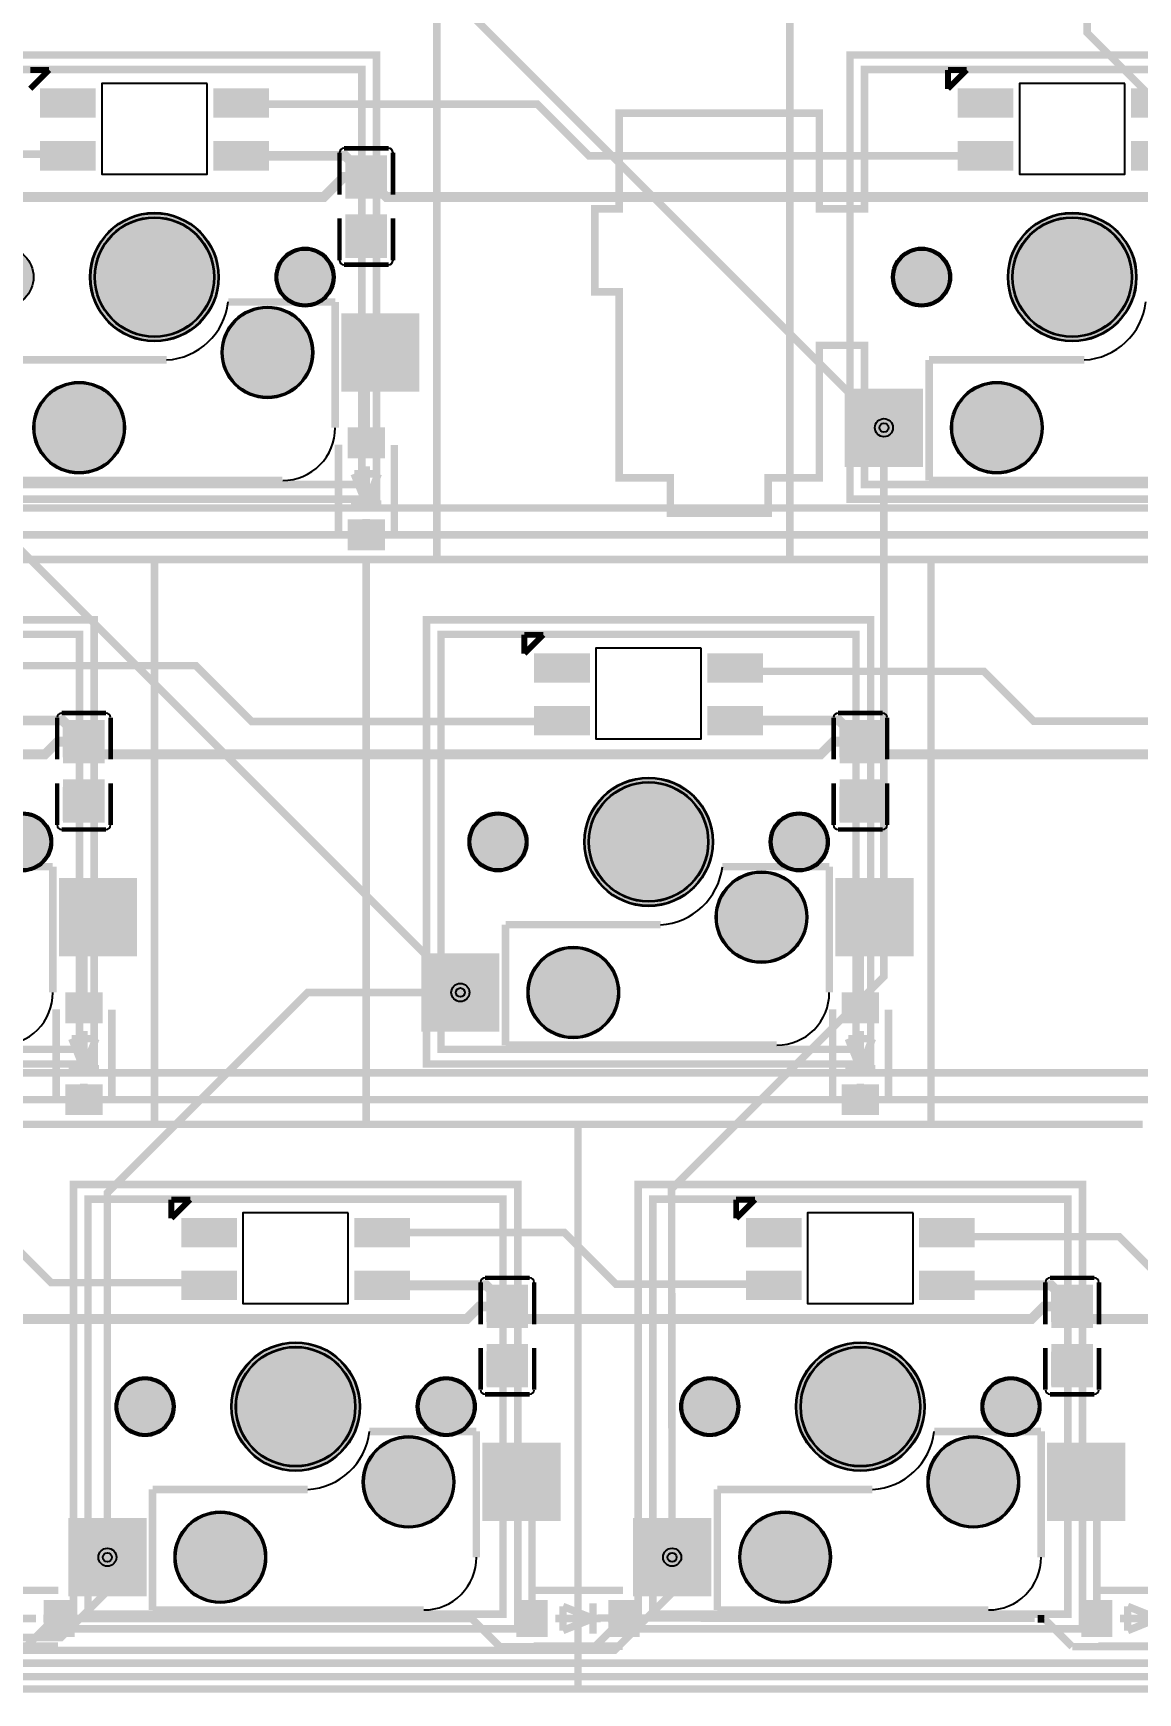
# Model space of a CAD drawing. Header units: millimetres. Extents: x 5 to 310, y -122 to -25.
# Drawn here: x 234 to 271.3, y -121.6 to -65.6 of the extents above; entities that cross this region are included whole.
import ezdxf

# ---------------------------------------------------------------- set-up
doc = ezdxf.new("R2010")
doc.units = ezdxf.units.MM
for name, color, linetype, true_color in [('BoardOutLine', 6, 'Continuous', 0xff00ff), ('BottomLayer', 5, 'Continuous', 0x0000ff), ('BottomPasteMaskLayer', 7, 'Continuous', 0x800000), ('BottomSilkLayer', 7, 'Continuous', 0x66cc33), ('BottomSolderMaskLayer', 7, 'Continuous', 0xaa00ff), ('Document', 7, 'Continuous', 0xffffff), ('Hole', 7, 'Continuous', 0x222222), ('Multi-Layer', 7, 'Continuous', 0xc0c0c0), ('TopLayer', 1, 'Continuous', 0xff0000), ('TopSilkLayer', 7, 'Continuous', 0xffcc00), ('TopSolderMaskLayer', 7, 'Continuous', 0x800080)]:
    doc.layers.add(name, color=color, linetype=linetype, true_color=true_color)

msp = doc.modelspace()

# ---------------------------------------------------------------- hatches: boundary and pattern name
at = {"layer": 'BottomLayer'}
for points in [[(234.321, -67.507), (236.099, -67.507), (236.099, -68.396), (234.321, -68.396)], [(240.163, -67.507), (241.941, -67.507), (241.941, -68.396), (240.163, -68.396)], [(265.278, -67.507), (267.056, -67.507), (267.056, -68.396), (265.278, -68.396)], [(271.12, -67.507), (272.898, -67.507), (272.898, -68.396), (271.12, -68.396)], [(234.321, -69.285), (236.099, -69.285), (236.099, -70.174), (234.321, -70.174)], [(240.163, -69.285), (241.941, -69.285), (241.941, -70.174), (240.163, -70.174)], [(265.278, -69.285), (267.056, -69.285), (267.056, -70.174), (265.278, -70.174)], [(271.12, -69.285), (272.898, -69.285), (272.898, -70.174), (271.12, -70.174)], [(245.949, -71.144), (244.599, -71.144), (244.599, -69.734), (245.949, -69.734)], [(245.949, -71.734), (244.599, -71.734), (244.599, -73.144), (245.949, -73.144)], [(244.481, -75.09), (247.021, -75.09), (247.021, -77.63), (244.481, -77.63)], [(261.468, -77.63), (264.008, -77.63), (264.008, -80.17), (261.468, -80.17)], [(245.874, -79.914), (245.874, -78.914), (244.674, -78.914), (244.674, -79.914)], [(245.874, -83.014), (245.874, -82.014), (244.674, -82.014), (244.674, -83.014)], [(250.99, -86.557), (252.768, -86.557), (252.768, -87.446), (250.99, -87.446)], [(256.832, -86.557), (258.61, -86.557), (258.61, -87.446), (256.832, -87.446)], [(250.99, -88.335), (252.768, -88.335), (252.768, -89.224), (250.99, -89.224)], [(256.832, -88.335), (258.61, -88.335), (258.61, -89.224), (256.832, -89.224)], [(236.424, -90.195), (235.074, -90.195), (235.074, -88.785), (236.424, -88.785)], [(262.619, -90.195), (261.269, -90.195), (261.269, -88.785), (262.619, -88.785)], [(236.424, -90.785), (235.074, -90.785), (235.074, -92.195), (236.424, -92.195)], [(262.619, -90.785), (261.269, -90.785), (261.269, -92.195), (262.619, -92.195)], [(234.955, -94.141), (237.495, -94.141), (237.495, -96.681), (234.955, -96.681)], [(261.15, -94.141), (263.69, -94.141), (263.69, -96.681), (261.15, -96.681)], [(247.18, -96.681), (249.72, -96.681), (249.72, -99.221), (247.18, -99.221)], [(236.349, -98.965), (236.349, -97.965), (235.149, -97.965), (235.149, -98.965)], [(262.544, -98.965), (262.544, -97.965), (261.344, -97.965), (261.344, -98.965)], [(236.349, -102.065), (236.349, -101.065), (235.149, -101.065), (235.149, -102.065)], [(262.544, -102.065), (262.544, -101.065), (261.344, -101.065), (261.344, -102.065)], [(239.083, -105.608), (240.861, -105.608), (240.861, -106.497), (239.083, -106.497)], [(244.925, -105.608), (246.703, -105.608), (246.703, -106.497), (244.925, -106.497)], [(258.134, -105.608), (259.912, -105.608), (259.912, -106.497), (258.134, -106.497)], [(263.976, -105.608), (265.754, -105.608), (265.754, -106.497), (263.976, -106.497)], [(239.083, -107.386), (240.861, -107.386), (240.861, -108.275), (239.083, -108.275)], [(244.925, -107.386), (246.703, -107.386), (246.703, -108.275), (244.925, -108.275)], [(258.134, -107.386), (259.912, -107.386), (259.912, -108.275), (258.134, -108.275)], [(263.976, -107.386), (265.754, -107.386), (265.754, -108.275), (263.976, -108.275)], [(250.712, -109.245), (249.362, -109.245), (249.362, -107.835), (250.712, -107.835)], [(269.763, -109.245), (268.413, -109.245), (268.413, -107.835), (269.763, -107.835)], [(250.712, -109.835), (249.362, -109.835), (249.362, -111.245), (250.712, -111.245)], [(269.763, -109.835), (268.413, -109.835), (268.413, -111.245), (269.763, -111.245)], [(249.243, -113.191), (251.783, -113.191), (251.783, -115.731), (249.243, -115.731)], [(268.294, -113.191), (270.834, -113.191), (270.834, -115.731), (268.294, -115.731)], [(235.273, -115.731), (237.813, -115.731), (237.813, -118.271), (235.273, -118.271)], [(254.324, -115.731), (256.864, -115.731), (256.864, -118.271), (254.324, -118.271)], [(235.418, -118.465), (234.418, -118.465), (234.418, -119.665), (235.418, -119.665)], [(251.368, -118.465), (250.368, -118.465), (250.368, -119.665), (251.368, -119.665)], [(254.468, -118.465), (253.468, -118.465), (253.468, -119.665), (254.468, -119.665)], [(270.419, -118.465), (269.419, -118.465), (269.419, -119.665), (270.419, -119.665)]]:
    msp.add_hatch(color=256, dxfattribs=at).paths.add_polyline_path(points)
at = {"layer": 'BottomPasteMaskLayer'}
for points in [[(234.321, -67.507), (236.099, -67.507), (236.099, -68.396), (234.321, -68.396)], [(240.163, -67.507), (241.941, -67.507), (241.941, -68.396), (240.163, -68.396)], [(265.278, -67.507), (267.056, -67.507), (267.056, -68.396), (265.278, -68.396)], [(271.12, -67.507), (272.898, -67.507), (272.898, -68.396), (271.12, -68.396)], [(234.321, -69.285), (236.099, -69.285), (236.099, -70.174), (234.321, -70.174)], [(240.163, -69.285), (241.941, -69.285), (241.941, -70.174), (240.163, -70.174)], [(265.278, -69.285), (267.056, -69.285), (267.056, -70.174), (265.278, -70.174)], [(271.12, -69.285), (272.898, -69.285), (272.898, -70.174), (271.12, -70.174)], [(245.894, -69.764), (244.614, -69.764), (244.564, -69.814), (244.564, -70.964), (244.614, -71.014), (245.024, -71.019), (245.024, -70.569), (245.474, -70.569), (245.474, -71.009), (245.894, -71.014), (245.944, -70.964), (245.944, -69.814)], [(245.894, -71.914), (245.474, -71.914), (245.474, -72.359), (245.024, -72.359), (245.024, -71.919), (244.614, -71.914), (244.564, -71.964), (244.564, -73.114), (244.614, -73.164), (245.894, -73.164), (245.944, -73.114), (245.944, -71.964)], [(244.481, -75.09), (247.021, -75.09), (247.021, -77.63), (244.481, -77.63)], [(261.468, -77.63), (264.008, -77.63), (264.008, -80.17), (261.468, -80.17)], [(245.874, -79.914), (245.874, -78.914), (244.674, -78.914), (244.674, -79.914)], [(245.874, -83.014), (245.874, -82.014), (244.674, -82.014), (244.674, -83.014)], [(250.99, -86.557), (252.768, -86.557), (252.768, -87.446), (250.99, -87.446)], [(256.832, -86.557), (258.61, -86.557), (258.61, -87.446), (256.832, -87.446)], [(250.99, -88.335), (252.768, -88.335), (252.768, -89.224), (250.99, -89.224)], [(256.832, -88.335), (258.61, -88.335), (258.61, -89.224), (256.832, -89.224)], [(236.369, -88.815), (235.089, -88.815), (235.039, -88.865), (235.039, -90.015), (235.089, -90.065), (235.499, -90.07), (235.499, -89.62), (235.949, -89.62), (235.949, -90.06), (236.369, -90.065), (236.419, -90.015), (236.419, -88.865)], [(262.564, -88.815), (261.284, -88.815), (261.234, -88.865), (261.234, -90.015), (261.284, -90.065), (261.694, -90.07), (261.694, -89.62), (262.144, -89.62), (262.144, -90.06), (262.564, -90.065), (262.614, -90.015), (262.614, -88.865)], [(236.369, -90.965), (235.949, -90.965), (235.949, -91.41), (235.499, -91.41), (235.499, -90.97), (235.089, -90.965), (235.039, -91.015), (235.039, -92.165), (235.089, -92.215), (236.369, -92.215), (236.419, -92.165), (236.419, -91.015)], [(262.564, -90.965), (262.144, -90.965), (262.144, -91.41), (261.694, -91.41), (261.694, -90.97), (261.284, -90.965), (261.234, -91.015), (261.234, -92.165), (261.284, -92.215), (262.564, -92.215), (262.614, -92.165), (262.614, -91.015)], [(234.955, -94.141), (237.495, -94.141), (237.495, -96.681), (234.955, -96.681)], [(261.15, -94.141), (263.69, -94.141), (263.69, -96.681), (261.15, -96.681)], [(247.18, -96.681), (249.72, -96.681), (249.72, -99.221), (247.18, -99.221)], [(236.349, -98.965), (236.349, -97.965), (235.149, -97.965), (235.149, -98.965)], [(262.544, -98.965), (262.544, -97.965), (261.344, -97.965), (261.344, -98.965)], [(236.349, -102.065), (236.349, -101.065), (235.149, -101.065), (235.149, -102.065)], [(262.544, -102.065), (262.544, -101.065), (261.344, -101.065), (261.344, -102.065)], [(239.083, -105.608), (240.861, -105.608), (240.861, -106.497), (239.083, -106.497)], [(244.925, -105.608), (246.703, -105.608), (246.703, -106.497), (244.925, -106.497)], [(258.134, -105.608), (259.912, -105.608), (259.912, -106.497), (258.134, -106.497)], [(263.976, -105.608), (265.754, -105.608), (265.754, -106.497), (263.976, -106.497)], [(239.083, -107.386), (240.861, -107.386), (240.861, -108.275), (239.083, -108.275)], [(244.925, -107.386), (246.703, -107.386), (246.703, -108.275), (244.925, -108.275)], [(258.134, -107.386), (259.912, -107.386), (259.912, -108.275), (258.134, -108.275)], [(263.976, -107.386), (265.754, -107.386), (265.754, -108.275), (263.976, -108.275)], [(250.657, -107.865), (249.377, -107.865), (249.327, -107.915), (249.327, -109.065), (249.377, -109.115), (249.787, -109.12), (249.787, -108.67), (250.237, -108.67), (250.237, -109.11), (250.657, -109.115), (250.707, -109.065), (250.707, -107.915)], [(269.707, -107.865), (268.428, -107.865), (268.377, -107.915), (268.377, -109.065), (268.428, -109.115), (268.838, -109.12), (268.838, -108.67), (269.288, -108.67), (269.288, -109.11), (269.707, -109.115), (269.758, -109.065), (269.758, -107.915)], [(250.657, -110.015), (250.237, -110.015), (250.237, -110.46), (249.787, -110.46), (249.787, -110.02), (249.377, -110.015), (249.327, -110.065), (249.327, -111.215), (249.377, -111.265), (250.657, -111.265), (250.707, -111.215), (250.707, -110.065)], [(269.707, -110.015), (269.288, -110.015), (269.288, -110.46), (268.838, -110.46), (268.838, -110.02), (268.428, -110.015), (268.377, -110.065), (268.377, -111.215), (268.428, -111.265), (269.707, -111.265), (269.758, -111.215), (269.758, -110.065)], [(249.243, -113.191), (251.783, -113.191), (251.783, -115.731), (249.243, -115.731)], [(268.294, -113.191), (270.834, -113.191), (270.834, -115.731), (268.294, -115.731)], [(235.273, -115.731), (237.813, -115.731), (237.813, -118.271), (235.273, -118.271)], [(254.324, -115.731), (256.864, -115.731), (256.864, -118.271), (254.324, -118.271)], [(235.418, -118.465), (234.418, -118.465), (234.418, -119.665), (235.418, -119.665)], [(251.368, -118.465), (250.368, -118.465), (250.368, -119.665), (251.368, -119.665)], [(254.468, -118.465), (253.468, -118.465), (253.468, -119.665), (254.468, -119.665)], [(270.419, -118.465), (269.419, -118.465), (269.419, -119.665), (270.419, -119.665)]]:
    msp.add_hatch(color=256, dxfattribs=at).paths.add_polyline_path(points)
at = {"layer": 'BottomSolderMaskLayer'}
for points in [[(234.27, -67.456), (236.149, -67.456), (236.149, -68.447), (234.27, -68.447)], [(240.112, -67.456), (241.991, -67.456), (241.991, -68.447), (240.112, -68.447)], [(265.227, -67.456), (267.106, -67.456), (267.106, -68.447), (265.227, -68.447)], [(271.069, -67.456), (272.948, -67.456), (272.948, -68.447), (271.069, -68.447)], [(234.27, -69.234), (236.149, -69.234), (236.149, -70.225), (234.27, -70.225)], [(240.112, -69.234), (241.991, -69.234), (241.991, -70.225), (240.112, -70.225)], [(265.227, -69.234), (267.106, -69.234), (267.106, -70.225), (265.227, -70.225)], [(271.069, -69.234), (272.948, -69.234), (272.948, -70.225), (271.069, -70.225)], [(245.974, -71.171), (244.575, -71.171), (244.575, -69.708), (245.974, -69.708)], [(235.955, -73.82, 1), (240.306, -73.82, 1)], [(266.912, -73.82, 1), (271.263, -73.82, 1)], [(245.974, -71.708), (244.575, -71.708), (244.575, -73.171), (245.974, -73.171)], [(232.05, -73.82, 1), (234.051, -73.82, 1)], [(242.21, -73.82, 1), (244.211, -73.82, 1)], [(263.007, -73.82, 1), (265.008, -73.82, 1)], [(240.39, -76.36, 1), (243.491, -76.36, 1)], [(244.43, -75.04), (247.071, -75.04), (247.071, -77.681), (244.43, -77.681)], [(234.04, -78.9, 1), (237.141, -78.9, 1)], [(261.417, -77.58), (264.058, -77.58), (264.058, -80.221), (261.417, -80.221)], [(264.997, -78.9, 1), (268.098, -78.9, 1)], [(245.905, -79.936), (245.905, -78.893), (244.644, -78.893), (244.644, -79.936)], [(245.905, -83.035), (245.905, -81.993), (244.644, -81.993), (244.644, -83.035)], [(250.939, -86.507), (252.818, -86.507), (252.818, -87.497), (250.939, -87.497)], [(256.781, -86.507), (258.661, -86.507), (258.661, -87.497), (256.781, -87.497)], [(250.939, -88.285), (252.818, -88.285), (252.818, -89.275), (250.939, -89.275)], [(256.781, -88.285), (258.661, -88.285), (258.661, -89.275), (256.781, -89.275)], [(236.449, -90.221), (235.05, -90.221), (235.05, -88.758), (236.449, -88.758)], [(262.643, -90.221), (261.244, -90.221), (261.244, -88.758), (262.643, -88.758)], [(236.449, -90.758), (235.05, -90.758), (235.05, -92.221), (236.449, -92.221)], [(252.624, -92.871, 1), (256.975, -92.871, 1)], [(262.643, -90.758), (261.244, -90.758), (261.244, -92.221), (262.643, -92.221)], [(232.685, -92.871, 1), (234.686, -92.871, 1)], [(248.719, -92.871, 1), (250.72, -92.871, 1)], [(258.879, -92.871, 1), (260.88, -92.871, 1)], [(257.059, -95.411, 1), (260.16, -95.411, 1)], [(234.905, -94.09), (237.546, -94.09), (237.546, -96.732), (234.905, -96.732)], [(261.099, -94.09), (263.741, -94.09), (263.741, -96.732), (261.099, -96.732)], [(247.129, -96.63), (249.77, -96.63), (249.77, -99.272), (247.129, -99.272)], [(250.709, -97.951, 1), (253.81, -97.951, 1)], [(236.38, -98.986), (236.38, -97.944), (235.119, -97.944), (235.119, -98.986)], [(262.574, -98.986), (262.574, -97.944), (261.313, -97.944), (261.313, -98.986)], [(236.38, -102.086), (236.38, -101.044), (235.119, -101.044), (235.119, -102.086)], [(262.574, -102.086), (262.574, -101.044), (261.313, -101.044), (261.313, -102.086)], [(239.032, -105.557), (240.912, -105.557), (240.912, -106.548), (239.032, -106.548)], [(244.874, -105.557), (246.754, -105.557), (246.754, -106.548), (244.874, -106.548)], [(258.083, -105.557), (259.962, -105.557), (259.962, -106.548), (258.083, -106.548)], [(263.925, -105.557), (265.804, -105.557), (265.804, -106.548), (263.925, -106.548)], [(239.032, -107.335), (240.912, -107.335), (240.912, -108.326), (239.032, -108.326)], [(244.874, -107.335), (246.754, -107.335), (246.754, -108.326), (244.874, -108.326)], [(258.083, -107.335), (259.962, -107.335), (259.962, -108.326), (258.083, -108.326)], [(263.925, -107.335), (265.804, -107.335), (265.804, -108.326), (263.925, -108.326)], [(250.736, -109.272), (249.338, -109.272), (249.338, -107.808), (250.736, -107.808)], [(269.787, -109.272), (268.388, -109.272), (268.388, -107.808), (269.787, -107.808)], [(240.718, -111.921, 1), (245.068, -111.921, 1)], [(250.736, -109.809), (249.338, -109.809), (249.338, -111.272), (250.736, -111.272)], [(259.768, -111.921, 1), (264.119, -111.921, 1)], [(269.787, -109.809), (268.388, -109.809), (268.388, -111.272), (269.787, -111.272)], [(236.813, -111.921, 1), (238.813, -111.921, 1)], [(246.973, -111.921, 1), (248.973, -111.921, 1)], [(255.863, -111.921, 1), (257.864, -111.921, 1)], [(266.023, -111.921, 1), (268.024, -111.921, 1)], [(245.153, -114.461, 1), (248.253, -114.461, 1)], [(264.203, -114.461, 1), (267.304, -114.461, 1)], [(249.192, -113.141), (251.834, -113.141), (251.834, -115.782), (249.192, -115.782)], [(268.243, -113.141), (270.884, -113.141), (270.884, -115.782), (268.243, -115.782)], [(235.222, -115.681), (237.864, -115.681), (237.864, -118.322), (235.222, -118.322)], [(238.803, -117.001, 1), (241.903, -117.001, 1)], [(254.273, -115.681), (256.914, -115.681), (256.914, -118.322), (254.273, -118.322)], [(257.853, -117.001, 1), (260.954, -117.001, 1)], [(235.443, -118.44), (234.392, -118.44), (234.392, -119.691), (235.443, -119.691)], [(251.394, -118.44), (250.343, -118.44), (250.343, -119.691), (251.394, -119.691)], [(254.494, -118.44), (253.443, -118.44), (253.443, -119.691), (254.494, -119.691)], [(270.444, -118.44), (269.394, -118.44), (269.394, -119.691), (270.444, -119.691)]]:
    msp.add_hatch(color=256, dxfattribs=at).paths.add_polyline_path(points)
at = {"layer": 'Document'}
for points in [[(244.838, -79.493), (245.727, -79.493), (245.727, -79.239), (244.838, -79.239)], [(245.401, -79.821), (245.401, -78.932), (245.147, -78.932), (245.147, -79.821)], [(245.401, -82.869), (245.401, -81.98), (245.147, -81.98), (245.147, -82.869)], [(235.313, -98.543), (236.202, -98.543), (236.202, -98.289), (235.313, -98.289)], [(235.876, -98.872), (235.876, -97.983), (235.622, -97.983), (235.622, -98.872)], [(261.507, -98.543), (262.396, -98.543), (262.396, -98.289), (261.507, -98.289)], [(262.071, -98.872), (262.071, -97.983), (261.817, -97.983), (261.817, -98.872)], [(235.876, -101.92), (235.876, -101.031), (235.622, -101.031), (235.622, -101.92)], [(262.071, -101.92), (262.071, -101.031), (261.817, -101.031), (261.817, -101.92)], [(250.947, -119.502), (250.947, -118.613), (250.693, -118.613), (250.693, -119.502)], [(269.997, -119.502), (269.997, -118.613), (269.743, -118.613), (269.743, -119.502)], [(235.273, -118.938), (234.384, -118.938), (234.384, -119.192), (235.273, -119.192)], [(251.275, -118.938), (250.386, -118.938), (250.386, -119.192), (251.275, -119.192)], [(254.323, -118.938), (253.434, -118.938), (253.434, -119.192), (254.323, -119.192)], [(270.326, -118.938), (269.437, -118.938), (269.437, -119.192), (270.326, -119.192)]]:
    msp.add_hatch(color=256, dxfattribs=at).paths.add_polyline_path(points)
at = {"layer": 'Multi-Layer'}
for points in [[(235.981, -73.82, 1), (240.281, -73.82, 1)], [(266.938, -73.82, 1), (271.238, -73.82, 1)], [(242.236, -73.82, 1), (244.186, -73.82, 1)], [(263.033, -73.82, 1), (264.983, -73.82, 1)], [(240.416, -76.36, 1), (243.466, -76.36, 1)], [(234.066, -78.9, 1), (237.116, -78.9, 1)], [(265.023, -78.9, 1), (268.073, -78.9, 1)], [(252.65, -92.871, 1), (256.95, -92.871, 1)], [(232.71, -92.871, 1), (234.66, -92.871, 1)], [(248.745, -92.871, 1), (250.695, -92.871, 1)], [(258.905, -92.871, 1), (260.855, -92.871, 1)], [(257.085, -95.411, 1), (260.135, -95.411, 1)], [(250.735, -97.951, 1), (253.785, -97.951, 1)], [(240.743, -111.921, 1), (245.043, -111.921, 1)], [(259.794, -111.921, 1), (264.094, -111.921, 1)], [(236.838, -111.921, 1), (238.788, -111.921, 1)], [(246.998, -111.921, 1), (248.948, -111.921, 1)], [(255.889, -111.921, 1), (257.839, -111.921, 1)], [(266.049, -111.921, 1), (267.999, -111.921, 1)], [(245.178, -114.461, 1), (248.228, -114.461, 1)], [(264.229, -114.461, 1), (267.279, -114.461, 1)], [(238.828, -117.001, 1), (241.878, -117.001, 1)], [(257.879, -117.001, 1), (260.929, -117.001, 1)]]:
    msp.add_hatch(color=256, dxfattribs=at).paths.add_polyline_path(points)
at = {"layer": 'TopSolderMaskLayer'}
for points in [[(235.955, -73.82, 1), (240.306, -73.82, 1)], [(266.912, -73.82, 1), (271.263, -73.82, 1)], [(232.05, -73.82, 1), (234.051, -73.82, 1)], [(242.21, -73.82, 1), (244.211, -73.82, 1)], [(263.007, -73.82, 1), (265.008, -73.82, 1)], [(240.39, -76.36, 1), (243.491, -76.36, 1)], [(234.04, -78.9, 1), (237.141, -78.9, 1)], [(264.997, -78.9, 1), (268.098, -78.9, 1)], [(252.624, -92.871, 1), (256.975, -92.871, 1)], [(232.685, -92.871, 1), (234.686, -92.871, 1)], [(248.719, -92.871, 1), (250.72, -92.871, 1)], [(258.879, -92.871, 1), (260.88, -92.871, 1)], [(257.059, -95.411, 1), (260.16, -95.411, 1)], [(250.709, -97.951, 1), (253.81, -97.951, 1)], [(240.718, -111.921, 1), (245.068, -111.921, 1)], [(259.768, -111.921, 1), (264.119, -111.921, 1)], [(236.813, -111.921, 1), (238.813, -111.921, 1)], [(246.973, -111.921, 1), (248.973, -111.921, 1)], [(255.863, -111.921, 1), (257.864, -111.921, 1)], [(266.023, -111.921, 1), (268.024, -111.921, 1)], [(245.153, -114.461, 1), (248.253, -114.461, 1)], [(264.203, -114.461, 1), (267.304, -114.461, 1)], [(238.803, -117.001, 1), (241.903, -117.001, 1)], [(257.853, -117.001, 1), (260.954, -117.001, 1)]]:
    msp.add_hatch(color=256, dxfattribs=at).paths.add_polyline_path(points)

# ---------------------------------------------------------------- linework, layer by layer
at = {"layer": 'BoardOutLine', "const_width": 0.254}
msp.add_lwpolyline([(4.766, -26.196), (309.566, -26.196), (309.566, -121.445), (4.766, -121.445), (4.766, -26.196)], close=True, dxfattribs=at)
at = {"layer": 'BottomLayer'}
for points, const_width in [([(235.06, -69.675), (228.964, -69.675), (227.211, -67.922), (221.928, -67.922)], 0.254), ([(266.096, -69.728), (252.784, -69.728), (251.044, -67.986), (241.12, -67.986)], 0.254), ([(245.274, -70.439), (244.565, -69.729), (241.052, -69.729)], 0.33), ([(226.224, -70.439), (226.905, -71.12), (243.84, -71.12), (244.521, -70.439), (245.274, -70.439)], 0.33), ([(245.274, -70.439), (245.955, -71.12), (274.829, -71.12), (275.509, -70.439), (276.231, -70.439)], 0.33), ([(245.751, -76.36), (245.275, -76.836), (245.275, -79.415)], 0.254), ([(280.696, -81.611), (280.696, -81.611), (22.454, -81.611)], 0.254), ([(28.576, -82.514), (28.576, -82.514), (307.188, -82.514)], 0.254), ([(251.857, -88.811), (241.415, -88.811), (239.533, -86.929), (231.491, -86.929)], 0.254), ([(278.08, -88.797), (267.789, -88.797), (266.109, -87.117), (257.689, -87.117)], 0.254), ([(235.749, -89.49), (235.04, -88.78), (231.526, -88.78)], 0.33), ([(261.944, -89.49), (261.234, -88.78), (257.721, -88.78)], 0.33), ([(216.698, -89.489), (217.125, -89.916), (234.442, -89.916), (234.869, -89.489), (235.751, -89.489)], 0.33), ([(235.749, -89.49), (236.176, -89.916), (260.605, -89.916), (261.031, -89.49), (261.944, -89.49)], 0.33), ([(261.944, -89.49), (262.37, -89.916), (286.767, -89.916), (287.193, -89.49), (288.138, -89.49)], 0.33), ([(236.225, -95.411), (235.749, -95.887), (235.749, -98.465)], 0.254), ([(262.42, -95.411), (261.944, -95.887), (261.944, -98.465)], 0.254), ([(280.696, -100.66), (12.723, -100.66), (10.592, -102.794), (10.592, -106.604), (11.862, -107.874), (11.905, -107.831), (13.749, -107.831)], 0.254), ([(307.188, -101.565), (307.188, -101.565), (33.338, -101.565)], 0.254), ([(239.677, -107.739), (234.643, -107.739), (232.809, -105.906), (226.741, -105.906)], 0.254), ([(258.915, -107.788), (253.696, -107.788), (251.953, -106.045), (245.885, -106.045)], 0.254), ([(277.871, -107.833), (272.322, -107.833), (270.676, -106.187), (264.89, -106.187)], 0.254), ([(250.037, -108.54), (249.327, -107.83), (245.814, -107.83)], 0.33), ([(269.088, -108.54), (268.378, -107.83), (264.865, -107.83)], 0.33), ([(230.987, -108.54), (231.413, -108.966), (248.666, -108.966), (249.093, -108.54), (250.037, -108.54)], 0.33), ([(250.037, -108.54), (250.463, -108.966), (267.717, -108.966), (268.143, -108.54), (269.088, -108.54)], 0.33), ([(269.088, -108.54), (269.514, -108.966), (286.767, -108.966), (287.193, -108.54), (288.138, -108.54)], 0.33), ([(250.513, -114.461), (250.868, -114.817), (250.868, -119.065)], 0.254), ([(269.564, -114.461), (269.919, -114.817), (269.919, -119.065)], 0.254), ([(215.867, -119.065), (230.14, -119.065), (231.09, -120.015), (233.807, -120.015), (234.757, -119.065), (234.918, -119.065)], 0.254), ([(234.917, -119.065), (248.834, -119.065), (249.784, -120.015), (252.985, -120.015), (253.934, -119.065), (253.967, -119.065)], 0.254), ([(253.086, -119.05), (253.086, -119.05), (267.825, -119.06)], 0.254), ([(267.92, -119.075), (267.92, -119.075), (268.148, -119.075)], 0.254), ([(269.088, -120.015), (269.088, -120.015), (268.148, -119.075)], 0.254), ([(269.088, -120.015), (271.831, -120.015), (272.781, -119.065), (273.02, -119.065)], 0.254)]:
    msp.add_lwpolyline(points, dxfattribs=dict(at, const_width=const_width))
at = {"layer": 'BottomSilkLayer'}
for points, const_width in [([(233.94, -67.47), (233.94, -67.47), (234.575, -66.835)], 0.2), ([(233.94, -66.835), (233.94, -66.835), (234.575, -66.835)], 0.2), ([(264.897, -67.47), (264.897, -67.47), (265.532, -66.835)], 0.2), ([(264.897, -66.835), (264.897, -66.835), (265.532, -66.835)], 0.2), ([(264.897, -67.47), (264.897, -67.47), (264.897, -66.835)], 0.2), ([(246.026, -69.476), (246.026, -69.476), (244.523, -69.476)], 0.152), ([(244.371, -69.628), (244.371, -69.628), (244.371, -71.038)], 0.152), ([(246.178, -71.038), (246.178, -71.038), (246.178, -69.628)], 0.152), ([(244.371, -73.25), (244.371, -73.25), (244.371, -71.84)], 0.152), ([(246.178, -71.84), (246.178, -71.84), (246.178, -73.25)], 0.152), ([(246.026, -73.403), (246.026, -73.403), (244.523, -73.403)], 0.152), ([(244.341, -82.471), (244.341, -82.471), (244.341, -79.471)], 0.254), ([(246.221, -82.484), (246.221, -82.484), (246.221, -79.484)], 0.254), ([(244.868, -80.456), (244.868, -80.456), (245.274, -81.472)], 0.254), ([(245.681, -80.456), (245.681, -80.456), (244.868, -80.456)], 0.254), ([(245.274, -81.726), (245.274, -81.726), (245.274, -80.202)], 0.254), ([(245.274, -81.472), (245.274, -81.472), (245.681, -80.456)], 0.254), ([(245.782, -81.472), (245.782, -81.472), (244.766, -81.472)], 0.254), ([(250.609, -86.521), (250.609, -86.521), (251.244, -85.886)], 0.2), ([(250.609, -85.886), (250.609, -85.886), (251.244, -85.886)], 0.2), ([(250.609, -86.521), (250.609, -86.521), (250.609, -85.886)], 0.2), ([(234.846, -88.678), (234.846, -88.678), (234.846, -90.088)], 0.152), ([(236.5, -88.526), (236.5, -88.526), (234.998, -88.526)], 0.152), ([(236.653, -90.088), (236.653, -90.088), (236.653, -88.678)], 0.152), ([(261.04, -88.678), (261.04, -88.678), (261.04, -90.088)], 0.152), ([(262.695, -88.526), (262.695, -88.526), (261.192, -88.526)], 0.152), ([(262.847, -90.088), (262.847, -90.088), (262.847, -88.678)], 0.152), ([(234.846, -92.301), (234.846, -92.301), (234.846, -90.891)], 0.152), ([(236.653, -90.891), (236.653, -90.891), (236.653, -92.301)], 0.152), ([(261.04, -92.301), (261.04, -92.301), (261.04, -90.891)], 0.152), ([(262.847, -90.891), (262.847, -90.891), (262.847, -92.301)], 0.152), ([(236.5, -92.453), (236.5, -92.453), (234.998, -92.453)], 0.152), ([(262.695, -92.453), (262.695, -92.453), (261.192, -92.453)], 0.152), ([(234.816, -101.522), (234.816, -101.522), (234.816, -98.522)], 0.254), ([(236.696, -101.535), (236.696, -101.535), (236.696, -98.535)], 0.254), ([(261.01, -101.522), (261.01, -101.522), (261.01, -98.522)], 0.254), ([(262.89, -101.535), (262.89, -101.535), (262.89, -98.535)], 0.254), ([(235.343, -99.507), (235.343, -99.507), (235.749, -100.523)], 0.254), ([(236.156, -99.507), (236.156, -99.507), (235.343, -99.507)], 0.254), ([(235.749, -100.777), (235.749, -100.777), (235.749, -99.253)], 0.254), ([(235.749, -100.523), (235.749, -100.523), (236.156, -99.507)], 0.254), ([(261.537, -99.507), (261.537, -99.507), (261.944, -100.523)], 0.254), ([(262.35, -99.507), (262.35, -99.507), (261.537, -99.507)], 0.254), ([(261.944, -100.777), (261.944, -100.777), (261.944, -99.253)], 0.254), ([(261.944, -100.523), (261.944, -100.523), (262.35, -99.507)], 0.254), ([(236.257, -100.523), (236.257, -100.523), (235.241, -100.523)], 0.254), ([(262.452, -100.523), (262.452, -100.523), (261.436, -100.523)], 0.254), ([(238.702, -105.571), (238.702, -105.571), (239.337, -104.936)], 0.2), ([(238.702, -104.936), (238.702, -104.936), (239.337, -104.936)], 0.2), ([(238.702, -105.571), (238.702, -105.571), (238.702, -104.936)], 0.2), ([(257.753, -105.571), (257.753, -105.571), (258.388, -104.936)], 0.2), ([(257.753, -104.936), (257.753, -104.936), (258.388, -104.936)], 0.2), ([(257.753, -105.571), (257.753, -105.571), (257.753, -104.936)], 0.2), ([(249.133, -107.729), (249.133, -107.729), (249.133, -109.139)], 0.152), ([(250.788, -107.576), (250.788, -107.576), (249.286, -107.576)], 0.152), ([(250.941, -109.139), (250.941, -109.139), (250.941, -107.729)], 0.152), ([(268.184, -107.729), (268.184, -107.729), (268.184, -109.139)], 0.152), ([(269.839, -107.576), (269.839, -107.576), (268.336, -107.576)], 0.152), ([(269.991, -109.139), (269.991, -109.139), (269.991, -107.729)], 0.152), ([(249.133, -111.351), (249.133, -111.351), (249.133, -109.941)], 0.152), ([(250.941, -109.941), (250.941, -109.941), (250.941, -111.351)], 0.152), ([(268.184, -111.351), (268.184, -111.351), (268.184, -109.941)], 0.152), ([(269.991, -109.941), (269.991, -109.941), (269.991, -111.351)], 0.152), ([(250.788, -111.504), (250.788, -111.504), (249.286, -111.504)], 0.152), ([(269.839, -111.504), (269.839, -111.504), (268.336, -111.504)], 0.152), ([(234.888, -118.119), (234.888, -118.119), (231.888, -118.119)], 0.254), ([(253.938, -118.119), (253.938, -118.119), (250.938, -118.119)], 0.254), ([(272.989, -118.119), (272.989, -118.119), (269.989, -118.119)], 0.254), ([(251.91, -118.659), (251.91, -118.659), (251.91, -119.472)], 0.254), ([(252.926, -119.065), (252.926, -119.065), (251.91, -118.659)], 0.254), ([(252.926, -118.557), (252.926, -118.557), (252.926, -119.573)], 0.254), ([(270.961, -118.659), (270.961, -118.659), (270.961, -119.472)], 0.254), ([(271.977, -119.065), (271.977, -119.065), (270.961, -118.659)], 0.254), ([(234.13, -119.065), (234.13, -119.065), (232.606, -119.065)], 0.254), ([(253.18, -119.065), (253.18, -119.065), (251.656, -119.065)], 0.254), ([(251.91, -119.472), (251.91, -119.472), (252.926, -119.065)], 0.254), ([(272.231, -119.065), (272.231, -119.065), (270.707, -119.065)], 0.254), ([(270.961, -119.472), (270.961, -119.472), (271.977, -119.065)], 0.254), ([(234.875, -119.998), (234.875, -119.998), (231.875, -119.998)], 0.254), ([(253.925, -119.998), (253.925, -119.998), (250.925, -119.998)], 0.254), ([(272.976, -119.998), (272.976, -119.998), (269.976, -119.998)], 0.254)]:
    msp.add_lwpolyline(points, dxfattribs=dict(at, const_width=const_width))
for centre, start, end in [((244.523, -69.628), 90, 180), ((246.026, -69.628), 0, 90), ((244.523, -73.25), 180, 270), ((246.026, -73.25), 270, 0), ((234.998, -88.678), 90, 180), ((236.5, -88.678), 0, 90), ((261.192, -88.678), 90, 180), ((262.695, -88.678), 0, 90), ((234.998, -92.301), 180, 270), ((236.5, -92.301), 270, 0), ((261.192, -92.301), 180, 270), ((262.695, -92.301), 270, 0), ((249.286, -107.729), 90, 180), ((250.788, -107.729), 0, 90), ((268.336, -107.729), 90, 180), ((269.839, -107.729), 0, 90), ((249.286, -111.351), 180, 270), ((250.788, -111.351), 270, 0), ((268.336, -111.351), 180, 270), ((269.839, -111.351), 270, 0)]:
    msp.add_arc(centre, 0.152, start, end, dxfattribs=at)
at = {"layer": 'BottomSolderMaskLayer'}
for centre, radius in [((238.131, -73.82), 2.175), ((269.088, -73.82), 2.175), ((238.131, -73.82), 2.024), ((269.088, -73.82), 2.024), ((233.051, -73.82), 1), ((243.211, -73.82), 1), ((243.211, -73.82), 0.949), ((264.008, -73.82), 1), ((264.008, -73.82), 0.949), ((241.941, -76.36), 1.55), ((241.941, -76.36), 1.525), ((235.591, -78.9), 1.55), ((235.591, -78.9), 1.525), ((266.548, -78.9), 1.55), ((266.548, -78.9), 1.525), ((254.8, -92.871), 2.175), ((254.8, -92.871), 2.024), ((233.685, -92.871), 1), ((233.685, -92.871), 0.949), ((249.72, -92.871), 1), ((249.72, -92.871), 0.949), ((259.88, -92.871), 1), ((259.88, -92.871), 0.949), ((258.61, -95.411), 1.55), ((258.61, -95.411), 1.525), ((252.26, -97.951), 1.55), ((252.26, -97.951), 1.525), ((242.893, -111.921), 2.175), ((242.893, -111.921), 2.024), ((261.944, -111.921), 2.175), ((261.944, -111.921), 2.024), ((237.813, -111.921), 1), ((237.813, -111.921), 0.949), ((247.973, -111.921), 1), ((247.973, -111.921), 0.949), ((256.864, -111.921), 1), ((256.864, -111.921), 0.949), ((267.024, -111.921), 1), ((267.024, -111.921), 0.949), ((246.703, -114.461), 1.55), ((246.703, -114.461), 1.525), ((265.754, -114.461), 1.55), ((265.754, -114.461), 1.525), ((240.353, -117.001), 1.55), ((240.353, -117.001), 1.525), ((259.404, -117.001), 1.55), ((259.404, -117.001), 1.525)]:
    msp.add_circle(centre, radius, dxfattribs=at)
at = {"layer": 'Document', "const_width": 0.254}
for points in [[(247.656, -83.345), (228.606, -83.345), (228.606, -64.295), (247.656, -64.295)], [(247.656, -64.295), (247.656, -64.295), (247.656, -83.345)], [(278.613, -83.345), (259.563, -83.345), (259.563, -64.295), (278.613, -64.295)], [(240.62, -74.659), (240.62, -74.659), (244.227, -74.659)], [(244.227, -74.659), (244.227, -74.659), (244.227, -78.9)], [(233.305, -76.614), (233.305, -76.614), (238.537, -76.614)], [(264.261, -76.614), (264.261, -76.614), (264.261, -80.678)], [(264.261, -76.614), (264.261, -76.614), (269.494, -76.614)], [(242.449, -80.678), (242.449, -80.678), (233.305, -80.678)], [(273.406, -80.678), (273.406, -80.678), (264.262, -80.678)], [(238.13, -102.396), (219.08, -102.396), (219.08, -83.346), (238.13, -83.346)], [(238.13, -83.346), (238.13, -83.346), (238.13, -102.396)], [(264.325, -102.396), (245.275, -102.396), (245.275, -83.346), (264.325, -83.346)], [(264.325, -83.346), (264.325, -83.346), (264.325, -102.396)], [(231.095, -93.709), (231.095, -93.709), (234.701, -93.709)], [(234.701, -93.709), (234.701, -93.709), (234.701, -97.951)], [(257.289, -93.709), (257.289, -93.709), (260.896, -93.709)], [(260.896, -93.709), (260.896, -93.709), (260.896, -97.951)], [(249.974, -95.665), (249.974, -95.665), (249.974, -99.729)], [(249.974, -95.665), (249.974, -95.665), (255.206, -95.665)], [(259.118, -99.729), (259.118, -99.729), (249.974, -99.729)], [(252.418, -121.446), (233.368, -121.446), (233.368, -102.396), (252.418, -102.396)], [(252.418, -102.396), (252.418, -102.396), (252.418, -121.446)], [(271.469, -121.446), (252.419, -121.446), (252.419, -102.396), (271.469, -102.396)], [(245.382, -112.759), (245.382, -112.759), (248.989, -112.759)], [(248.989, -112.759), (248.989, -112.759), (248.989, -117.001)], [(264.433, -112.759), (264.433, -112.759), (268.04, -112.759)], [(268.04, -112.759), (268.04, -112.759), (268.04, -117.001)], [(238.067, -114.715), (238.067, -114.715), (238.067, -118.779)], [(238.067, -114.715), (238.067, -114.715), (243.3, -114.715)], [(257.118, -114.715), (257.118, -114.715), (257.118, -118.779)], [(257.118, -114.715), (257.118, -114.715), (262.35, -114.715)], [(247.211, -118.779), (247.211, -118.779), (238.067, -118.779)], [(266.262, -118.779), (266.262, -118.779), (257.118, -118.779)]]:
    msp.add_lwpolyline(points, dxfattribs=at)
for points in [[(245.624, -81.313), (245.624, -66.327), (230.638, -66.327), (230.638, -81.313), (245.624, -81.313)], [(276.581, -81.313), (276.581, -66.327), (261.595, -66.327), (261.595, -81.313), (276.581, -81.313)], [(236.098, -100.364), (236.098, -85.378), (221.112, -85.378), (221.112, -100.364), (236.098, -100.364)], [(262.293, -100.364), (262.293, -85.378), (247.307, -85.378), (247.307, -100.364), (262.293, -100.364)], [(250.386, -119.414), (250.386, -104.428), (235.4, -104.428), (235.4, -119.414), (250.386, -119.414)], [(269.437, -119.414), (269.437, -104.428), (254.451, -104.428), (254.451, -119.414), (269.437, -119.414)]]:
    msp.add_lwpolyline(points, close=True, dxfattribs=at)
at = {"layer": 'Document'}
for centre, radius, start, end in [((238.416, -74.399), 2.219, 273.1216, 353.2761), ((269.373, -74.399), 2.219, 273.1216, 353.2761), ((242.457, -78.909), 1.769, 270, 0.2787), ((255.085, -93.449), 2.219, 273.1216, 353.2761), ((232.932, -97.96), 1.769, 270, 0.2787), ((259.126, -97.96), 1.769, 270, 0.2787), ((243.179, -112.5), 2.219, 273.1216, 353.2761), ((262.229, -112.5), 2.219, 273.1216, 353.2761), ((247.22, -117.01), 1.769, 270, 0.2787), ((266.27, -117.01), 1.769, 270, 0.2787)]:
    msp.add_arc(centre, radius, start, end, dxfattribs=at)
at = {"layer": 'Hole'}
for centre in [(262.738, -78.9), (248.45, -97.951), (236.543, -117.001), (255.594, -117.001)]:
    msp.add_circle(centre, 0.152, dxfattribs=at)
at = {"layer": 'Multi-Layer'}
for points in [[(239.907, -67.288), (236.351, -67.288), (236.351, -70.345), (239.907, -70.345)], [(270.864, -67.288), (267.308, -67.288), (267.308, -70.345), (270.864, -70.345)], [(256.576, -86.339), (253.02, -86.339), (253.02, -89.395), (256.576, -89.395)], [(244.67, -105.389), (241.114, -105.389), (241.114, -108.445), (244.67, -108.445)], [(263.72, -105.389), (260.164, -105.389), (260.164, -108.445), (263.72, -108.445)]]:
    msp.add_lwpolyline(points, close=True, dxfattribs=at)
for centre, radius in [((238.131, -73.82), 2.15), ((238.131, -73.82), 2), ((269.088, -73.82), 2.15), ((269.088, -73.82), 2), ((243.211, -73.82), 0.975), ((243.211, -73.82), 0.925), ((264.008, -73.82), 0.975), ((264.008, -73.82), 0.925), ((241.941, -76.36), 1.525), ((241.941, -76.36), 1.5), ((235.591, -78.9), 1.525), ((235.591, -78.9), 1.5), ((266.548, -78.9), 1.525), ((266.548, -78.9), 1.5), ((262.738, -78.9), 0.305), ((254.8, -92.871), 2.15), ((254.8, -92.871), 2), ((233.685, -92.871), 0.975), ((233.685, -92.871), 0.925), ((249.72, -92.871), 0.975), ((249.72, -92.871), 0.925), ((259.88, -92.871), 0.975), ((259.88, -92.871), 0.925), ((258.61, -95.411), 1.525), ((258.61, -95.411), 1.5), ((252.26, -97.951), 1.525), ((252.26, -97.951), 1.5), ((248.45, -97.951), 0.305), ((242.893, -111.921), 2.15), ((242.893, -111.921), 2), ((261.944, -111.921), 2.15), ((261.944, -111.921), 2), ((237.813, -111.921), 0.975), ((237.813, -111.921), 0.925), ((247.973, -111.921), 0.975), ((247.973, -111.921), 0.925), ((256.864, -111.921), 0.975), ((256.864, -111.921), 0.925), ((267.024, -111.921), 0.975), ((267.024, -111.921), 0.925), ((246.703, -114.461), 1.525), ((246.703, -114.461), 1.5), ((265.754, -114.461), 1.525), ((265.754, -114.461), 1.5), ((240.353, -117.001), 1.525), ((240.353, -117.001), 1.5), ((259.404, -117.001), 1.525), ((259.404, -117.001), 1.5), ((236.543, -117.001), 0.305), ((255.594, -117.001), 0.305)]:
    msp.add_circle(centre, radius, dxfattribs=at)
at = {"layer": 'TopLayer', "const_width": 0.254}
for points in [[(265.118, -40.8), (265.118, -55.136), (269.596, -59.614), (269.596, -65.583), (276.2, -72.187), (276.2, -83.998), (274.194, -86.005), (274.194, -96.927), (274.651, -97.384), (274.651, -97.968)], [(246.068, -59.85), (246.068, -62.231), (262.738, -78.9)], [(231.781, -78.9), (231.781, -81.184), (248.158, -97.562), (248.158, -97.66), (248.45, -97.951)], [(262.738, -78.9), (262.738, -97.409), (255.575, -104.572), (255.593, -117)], [(236.543, -117), (236.543, -104.707), (243.299, -97.95), (248.451, -97.95)], [(293.693, -117), (293.693, -118.27), (290.932, -121.031), (176.454, -121.031), (176.048, -120.625), (176.048, -119.66)], [(274.643, -117), (274.643, -118.118), (272.187, -120.574), (177.038, -120.574)], [(255.593, -117), (255.593, -118.194), (253.645, -120.142), (177.927, -120.142), (177.623, -119.837), (177.623, -119.456)], [(236.543, -117), (236.543, -118.143), (234.976, -119.71), (178.639, -119.71)]]:
    msp.add_lwpolyline(points, dxfattribs=at)
at = {"layer": 'TopSilkLayer', "const_width": 0.254}
for points in [[(231.128, -66.82), (245.128, -66.82), (245.128, -80.819), (231.128, -80.819), (231.128, -66.82)], [(221.603, -85.87), (235.603, -85.87), (235.603, -99.869), (221.603, -99.869), (221.603, -85.87)], [(247.797, -85.87), (261.796, -85.87), (261.796, -99.869), (247.797, -99.869), (247.797, -85.87)], [(235.891, -104.92), (249.89, -104.92), (249.89, -118.919), (235.891, -118.919), (235.891, -104.92)], [(254.941, -104.92), (268.94, -104.92), (268.94, -118.919), (254.941, -118.919), (254.941, -104.92)]]:
    msp.add_lwpolyline(points, close=True, dxfattribs=at)
msp.add_lwpolyline([(276.084, -66.82), (262.083, -66.82), (262.083, -66.82), (262.083, -71.52), (260.559, -71.52), (260.559, -68.29), (253.808, -68.29), (253.808, -71.52), (252.984, -71.52), (252.984, -74.319), (253.808, -74.319), (253.808, -80.589), (255.533, -80.589), (255.533, -81.789), (258.832, -81.789), (258.832, -80.589), (260.559, -80.589), (260.559, -76.12), (262.083, -76.12), (262.083, -80.819), (276.084, -80.819)], dxfattribs=at)
at = {"layer": 'TopSolderMaskLayer'}
for centre, radius in [((238.131, -73.82), 2.175), ((269.088, -73.82), 2.175), ((238.131, -73.82), 2.024), ((269.088, -73.82), 2.024), ((233.051, -73.82), 1), ((243.211, -73.82), 1), ((243.211, -73.82), 0.949), ((264.008, -73.82), 1), ((264.008, -73.82), 0.949), ((241.941, -76.36), 1.55), ((241.941, -76.36), 1.525), ((235.591, -78.9), 1.55), ((235.591, -78.9), 1.525), ((266.548, -78.9), 1.55), ((266.548, -78.9), 1.525), ((254.8, -92.871), 2.175), ((254.8, -92.871), 2.024), ((233.685, -92.871), 1), ((233.685, -92.871), 0.949), ((249.72, -92.871), 1), ((249.72, -92.871), 0.949), ((259.88, -92.871), 1), ((259.88, -92.871), 0.949), ((258.61, -95.411), 1.55), ((258.61, -95.411), 1.525), ((252.26, -97.951), 1.55), ((252.26, -97.951), 1.525), ((242.893, -111.921), 2.175), ((242.893, -111.921), 2.024), ((261.944, -111.921), 2.175), ((261.944, -111.921), 2.024), ((237.813, -111.921), 1), ((237.813, -111.921), 0.949), ((247.973, -111.921), 1), ((247.973, -111.921), 0.949), ((256.864, -111.921), 1), ((256.864, -111.921), 0.949), ((267.024, -111.921), 1), ((267.024, -111.921), 0.949), ((246.703, -114.461), 1.55), ((246.703, -114.461), 1.525), ((265.754, -114.461), 1.55), ((265.754, -114.461), 1.525), ((240.353, -117.001), 1.55), ((240.353, -117.001), 1.525), ((259.404, -117.001), 1.55), ((259.404, -117.001), 1.525)]:
    msp.add_circle(centre, radius, dxfattribs=at)

doc.saveas('drawing.dxf')
